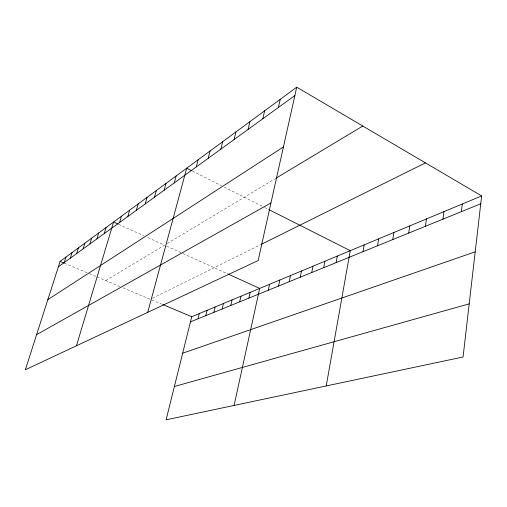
<?xml version="1.0" encoding="UTF-8"?>
<svg xmlns="http://www.w3.org/2000/svg" width="507" height="507" viewBox="0 0 507 507"><rect width="100%" height="100%" fill="white"/><g stroke="black" fill="none" stroke-linecap="round" stroke-linejoin="round"><path stroke-width="0.38" stroke-dasharray="2.54 1.9" d="M105.697 280.561L164.553 245.179L146.466 236.965M167.209 243.582L275.504 178.483M152.512 298.293L260.37 244.78M64.319 263.171L88.579 273.362M89.302 273.666L96.444 276.67M97.154 276.968L120.843 286.924M122.973 287.818L150.395 299.345M151.796 299.935L162.994 304.637M118.435 224.227L143.639 235.679M166.657 246.136L181.398 252.835M182.837 253.487L228.194 274.097M192.324 171.011L221.432 185.689M224.17 187.077L263.228 206.774M264.597 207.464L268.019 209.188"/><path stroke-width="0.76" d="M481.65 195.936L463.062 357.004L166.1 419.815L191.735 316.717L481.65 195.936L296.728 87.185L60.105 261.397L25.35 369.761L258.133 260.56L296.728 87.185M461.37 211.66L462.327 203.991M442.953 219.151L443.955 211.641M425.424 226.287L426.463 218.929M408.718 233.081L409.795 225.875M392.779 239.564L393.888 232.498M377.557 245.756L378.697 238.829M363.006 251.681L364.172 244.881M326.216 385.947L350.267 250.673L268.704 209.537M336.122 262.613L337.326 256.06M323.688 267.677L324.905 261.238M311.742 272.538L312.971 266.207M300.252 277.209L301.494 270.992M289.199 281.708L290.454 275.593M278.558 286.037L279.82 280.022M268.304 290.207L269.572 284.288M234.082 405.435L259.685 288.407L228.194 274.097M248.874 298.11L250.154 292.381M239.659 301.861L240.945 296.215M278.368 107.49L280.244 99.321M230.761 305.48L232.048 299.922M222.161 308.978L223.448 303.503M262.784 118.777L264.673 110.786M213.84 312.363L215.126 306.969M205.791 315.639L207.078 310.322M248.037 129.456L249.938 121.636M197.996 318.808L199.283 313.573M234.063 139.577L235.97 131.915M220.805 149.178L222.719 141.675M208.206 158.298L210.12 150.953M196.222 166.974L198.136 159.775M147.727 312.35L186.715 168.185L191.627 170.656M174.237 182.9L176.138 175.967M164.129 190.22L166.03 183.414M154.458 197.223L156.346 190.543M145.192 203.934L147.074 197.369M136.313 210.361L138.189 203.915M127.796 216.533L129.653 210.196M119.614 222.459L121.465 216.223M76.449 345.793L113.587 222.022L117.744 223.91M104.182 233.632L106.014 227.599M96.907 238.905L98.719 232.973M89.891 243.981L91.691 238.144M83.129 248.88L84.922 243.132M76.614 253.601L78.389 247.936M70.321 258.158L72.083 252.581M64.243 262.556L65.992 257.068M58.368 266.809L294.871 95.538M47.835 299.662L283.432 146.929M276.15 178.096L362.771 126.028M36.612 334.645L270.96 202.946M261.048 244.444L425.443 162.886M190.448 321.882L480.744 203.776M182.659 353.208L475.198 251.821M174.383 386.492L469.197 303.858M60.105 261.397L64.319 263.171M162.994 304.637L191.735 316.717"/></g></svg>
